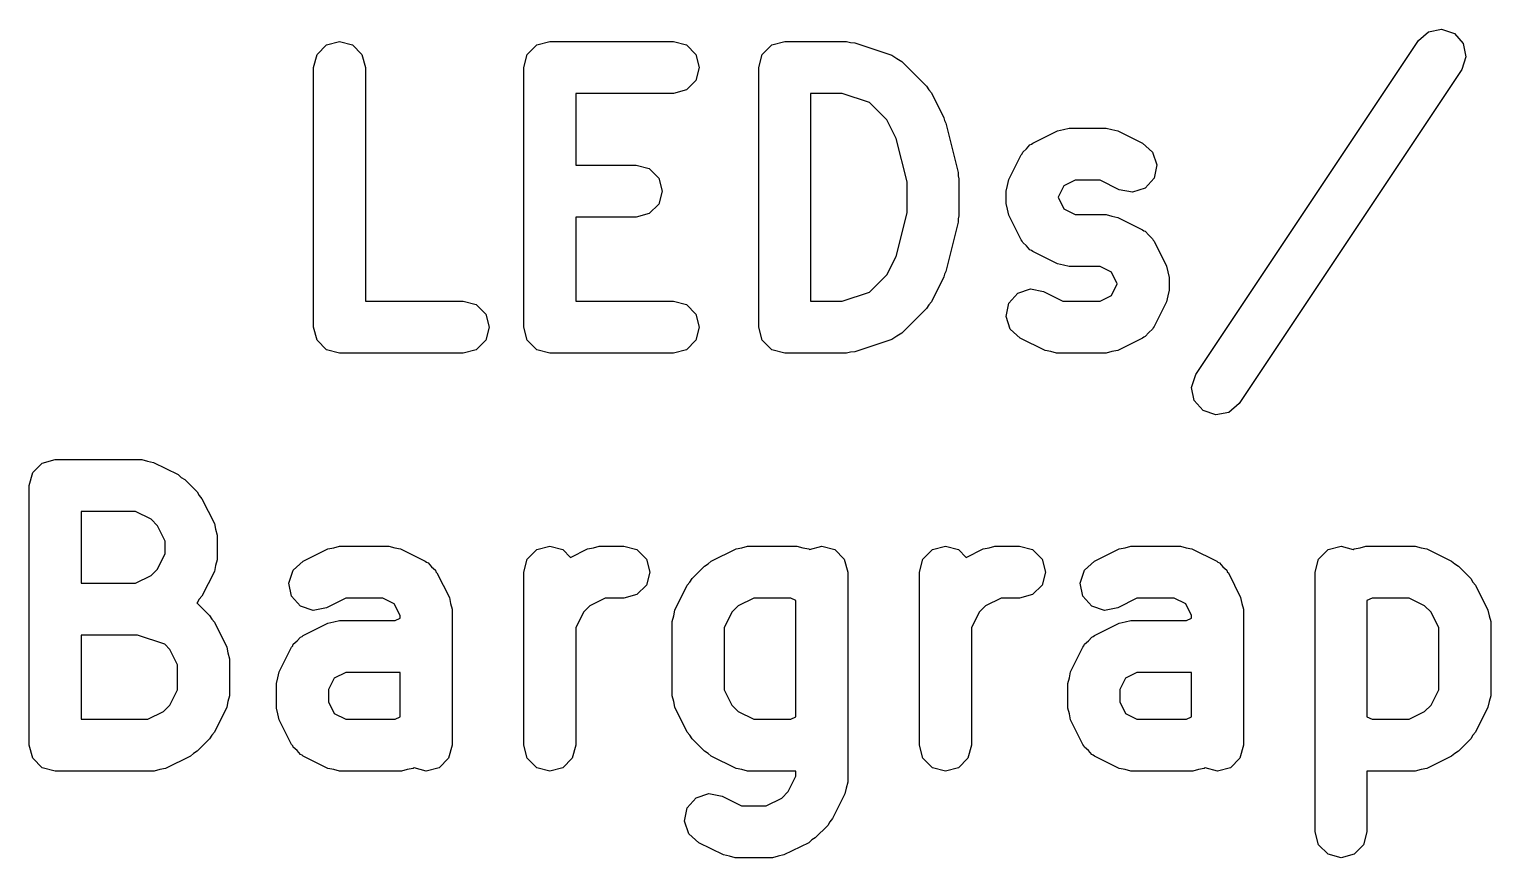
# Model space of a CAD drawing. Extents: x 10 to 287, y -200 to -10.
# Drawn here: x 158.2 to 166.64, y -113.94 to -109.15 of the extents above; entities that cross this region are included whole.
import ezdxf

# ---------------------------------------------------------------- set-up
doc = ezdxf.new("R2010")
doc.units = 0
doc.layers.add('BLACK', color=7, linetype='CONTINUOUS')

msp = doc.modelspace()

# ---------------------------------------------------------------- linework, layer by layer
at = {"layer": 'BLACK', "linetype": 'CONTINUOUS'}
for p, q in [((166.221, -109.216), (166.279, -109.165)), ((166.279, -109.165), (166.355, -109.15)), ((166.355, -109.15), (166.429, -109.175)), ((159.859, -109.296), (159.914, -109.241)), ((159.914, -109.241), (159.989, -109.221)), ((159.989, -109.221), (160.064, -109.241)), ((160.064, -109.241), (160.118, -109.296)), ((161.073, -109.296), (161.128, -109.241)), ((161.128, -109.241), (161.203, -109.221)), ((161.203, -109.221), (161.917, -109.221)), ((161.917, -109.221), (161.992, -109.241)), ((161.992, -109.241), (162.047, -109.296)), ((162.43, -109.296), (162.485, -109.241)), ((162.485, -109.241), (162.56, -109.221)), ((162.56, -109.221), (162.917, -109.221)), ((162.917, -109.221), (162.94, -109.227)), ((162.94, -109.227), (162.965, -109.229)), ((162.965, -109.229), (163.179, -109.3)), ((164.935, -111.145), (166.221, -109.216)), ((166.429, -109.175), (166.48, -109.233)), ((166.48, -109.233), (166.495, -109.309)), ((159.839, -109.371), (159.859, -109.296)), ((160.118, -109.296), (160.139, -109.371)), ((161.053, -109.371), (161.073, -109.296)), ((162.047, -109.296), (162.067, -109.371)), ((162.41, -109.371), (162.43, -109.296)), ((163.179, -109.3), (163.208, -109.319)), ((163.208, -109.319), (163.237, -109.336)), ((163.237, -109.336), (163.38, -109.479)), ((166.495, -109.309), (166.471, -109.383)), ((159.839, -110.871), (159.839, -109.371)), ((160.139, -109.371), (160.139, -110.721)), ((161.053, -110.871), (161.053, -109.371)), ((162.067, -109.371), (162.047, -109.446)), ((162.41, -110.871), (162.41, -109.371)), ((166.471, -109.383), (165.185, -111.311)), ((161.992, -109.501), (161.917, -109.521)), ((162.047, -109.446), (161.992, -109.501)), ((163.38, -109.479), (163.392, -109.5)), ((163.392, -109.5), (163.408, -109.518)), ((161.917, -109.521), (161.353, -109.521)), ((161.353, -109.521), (161.353, -109.935)), ((162.71, -109.521), (162.71, -110.721)), ((162.893, -109.521), (162.71, -109.521)), ((163.05, -109.574), (162.893, -109.521)), ((163.151, -109.674), (163.05, -109.574)), ((163.408, -109.518), (163.48, -109.661)), ((163.204, -109.781), (163.151, -109.674)), ((163.48, -109.661), (163.483, -109.677)), ((163.483, -109.677), (163.491, -109.692)), ((163.491, -109.692), (163.563, -109.978)), ((163.993, -109.808), (164.136, -109.737)), ((164.136, -109.737), (164.17, -109.73)), ((164.17, -109.73), (164.203, -109.721)), ((164.203, -109.721), (164.417, -109.721)), ((164.417, -109.721), (164.45, -109.73)), ((164.45, -109.73), (164.484, -109.737)), ((164.484, -109.737), (164.627, -109.808)), ((163.267, -110.032), (163.204, -109.781)), ((163.935, -109.86), (163.957, -109.84)), ((163.957, -109.84), (163.977, -109.817)), ((163.977, -109.817), (163.986, -109.814)), ((163.986, -109.814), (163.993, -109.808)), ((164.627, -109.808), (164.685, -109.86)), ((163.854, -110.018), (163.926, -109.875)), ((163.926, -109.875), (163.932, -109.869)), ((163.932, -109.869), (163.935, -109.86)), ((164.685, -109.86), (164.71, -109.934)), ((161.353, -109.935), (161.703, -109.935)), ((161.703, -109.935), (161.778, -109.955)), ((161.778, -109.955), (161.833, -110.01)), ((161.833, -110.01), (161.853, -110.085)), ((163.563, -109.978), (163.562, -109.996)), ((163.562, -109.996), (163.567, -110.014)), ((164.694, -110.01), (164.643, -110.068)), ((164.71, -109.934), (164.694, -110.01)), ((161.853, -110.085), (161.833, -110.16)), ((163.267, -110.21), (163.267, -110.032)), ((163.567, -110.014), (163.567, -110.228)), ((163.839, -110.085), (163.847, -110.052)), ((163.839, -110.157), (163.839, -110.085)), ((163.847, -110.052), (163.854, -110.018)), ((164.172, -110.054), (164.139, -110.121)), ((164.238, -110.021), (164.172, -110.054)), ((164.382, -110.021), (164.238, -110.021)), ((164.493, -110.077), (164.382, -110.021)), ((164.569, -110.092), (164.493, -110.077)), ((164.643, -110.068), (164.569, -110.092)), ((161.833, -110.16), (161.778, -110.215)), ((163.847, -110.19), (163.839, -110.157)), ((164.139, -110.121), (164.139, -110.121)), ((164.139, -110.121), (164.172, -110.188)), ((161.703, -110.235), (161.353, -110.235)), ((161.353, -110.235), (161.353, -110.721)), ((161.778, -110.215), (161.703, -110.235)), ((163.204, -110.462), (163.267, -110.21)), ((163.563, -110.265), (163.491, -110.55)), ((163.567, -110.228), (163.562, -110.246)), ((163.562, -110.246), (163.563, -110.265)), ((163.854, -110.224), (163.847, -110.19)), ((163.926, -110.367), (163.854, -110.224)), ((164.172, -110.188), (164.238, -110.221)), ((164.238, -110.221), (164.417, -110.221)), ((164.417, -110.221), (164.45, -110.23)), ((164.45, -110.23), (164.484, -110.237)), ((164.484, -110.237), (164.627, -110.308)), ((164.627, -110.308), (164.634, -110.314)), ((164.634, -110.314), (164.643, -110.317)), ((164.643, -110.317), (164.663, -110.34)), ((164.663, -110.34), (164.685, -110.36)), ((163.932, -110.374), (163.926, -110.367)), ((163.935, -110.382), (163.932, -110.374)), ((163.957, -110.402), (163.935, -110.382)), ((163.977, -110.425), (163.957, -110.402)), ((163.986, -110.428), (163.977, -110.425)), ((163.993, -110.434), (163.986, -110.428)), ((164.136, -110.505), (163.993, -110.434)), ((164.685, -110.36), (164.688, -110.369)), ((164.688, -110.369), (164.694, -110.375)), ((164.694, -110.375), (164.766, -110.518)), ((163.151, -110.568), (163.204, -110.462)), ((164.17, -110.512), (164.136, -110.505)), ((164.203, -110.521), (164.17, -110.512)), ((164.766, -110.518), (164.773, -110.552)), ((163.05, -110.669), (163.151, -110.568)), ((163.48, -110.581), (163.408, -110.724)), ((163.483, -110.565), (163.48, -110.581)), ((163.491, -110.55), (163.483, -110.565)), ((164.382, -110.521), (164.203, -110.521)), ((164.448, -110.554), (164.382, -110.521)), ((164.481, -110.621), (164.448, -110.554)), ((164.773, -110.552), (164.781, -110.585)), ((164.781, -110.585), (164.781, -110.657)), ((162.893, -110.721), (163.05, -110.669)), ((163.854, -110.733), (163.906, -110.674)), ((163.906, -110.674), (163.98, -110.65)), ((163.98, -110.65), (164.056, -110.665)), ((164.056, -110.665), (164.167, -110.721)), ((164.448, -110.688), (164.481, -110.621)), ((164.481, -110.621), (164.481, -110.621)), ((164.781, -110.657), (164.773, -110.69)), ((160.139, -110.721), (160.703, -110.721)), ((160.703, -110.721), (160.778, -110.741)), ((160.778, -110.741), (160.833, -110.796)), ((161.353, -110.721), (161.917, -110.721)), ((161.917, -110.721), (161.992, -110.741)), ((161.992, -110.741), (162.047, -110.796)), ((162.71, -110.721), (162.893, -110.721)), ((163.38, -110.763), (163.237, -110.906)), ((163.392, -110.742), (163.38, -110.763)), ((163.408, -110.724), (163.392, -110.742)), ((163.839, -110.809), (163.854, -110.733)), ((164.167, -110.721), (164.382, -110.721)), ((164.382, -110.721), (164.448, -110.688)), ((164.766, -110.724), (164.694, -110.867)), ((164.773, -110.69), (164.766, -110.724)), ((160.833, -110.796), (160.853, -110.871)), ((162.047, -110.796), (162.067, -110.871)), ((163.863, -110.882), (163.839, -110.809)), ((159.859, -110.946), (159.839, -110.871)), ((160.853, -110.871), (160.833, -110.946)), ((161.073, -110.946), (161.053, -110.871)), ((162.067, -110.871), (162.047, -110.946)), ((162.43, -110.946), (162.41, -110.871)), ((163.208, -110.923), (163.179, -110.942)), ((163.237, -110.906), (163.208, -110.923)), ((163.921, -110.934), (163.863, -110.882)), ((164.064, -111.005), (163.921, -110.934)), ((164.627, -110.934), (164.484, -111.005)), ((164.634, -110.928), (164.627, -110.934)), ((164.643, -110.925), (164.634, -110.928)), ((164.663, -110.902), (164.643, -110.925)), ((164.685, -110.882), (164.663, -110.902)), ((164.688, -110.874), (164.685, -110.882)), ((164.694, -110.867), (164.688, -110.874)), ((159.914, -111.001), (159.859, -110.946)), ((159.989, -111.021), (159.914, -111.001)), ((160.703, -111.021), (159.989, -111.021)), ((160.778, -111.001), (160.703, -111.021)), ((160.833, -110.946), (160.778, -111.001)), ((161.128, -111.001), (161.073, -110.946)), ((161.203, -111.021), (161.128, -111.001)), ((161.917, -111.021), (161.203, -111.021)), ((161.992, -111.001), (161.917, -111.021)), ((162.047, -110.946), (161.992, -111.001)), ((162.485, -111.001), (162.43, -110.946)), ((162.56, -111.021), (162.485, -111.001)), ((162.917, -111.021), (162.56, -111.021)), ((162.94, -111.015), (162.917, -111.021)), ((162.965, -111.013), (162.94, -111.015)), ((163.179, -110.942), (162.965, -111.013)), ((164.098, -111.012), (164.064, -111.005)), ((164.131, -111.021), (164.098, -111.012)), ((164.417, -111.021), (164.131, -111.021)), ((164.45, -111.012), (164.417, -111.021)), ((164.484, -111.005), (164.45, -111.012)), ((164.91, -111.219), (164.935, -111.145)), ((164.926, -111.295), (164.91, -111.219)), ((164.977, -111.353), (164.926, -111.295)), ((165.05, -111.378), (164.977, -111.353)), ((165.126, -111.363), (165.05, -111.378)), ((165.185, -111.311), (165.126, -111.363)), ((158.216, -111.711), (158.271, -111.656)), ((158.271, -111.656), (158.346, -111.636)), ((158.346, -111.636), (158.846, -111.636)), ((158.846, -111.636), (158.879, -111.645)), ((158.879, -111.645), (158.913, -111.652)), ((158.913, -111.652), (159.056, -111.723)), ((158.196, -111.786), (158.216, -111.711)), ((159.056, -111.723), (159.074, -111.739)), ((159.074, -111.739), (159.095, -111.751)), ((159.095, -111.751), (159.166, -111.823)), ((158.196, -113.286), (158.196, -111.786)), ((159.166, -111.823), (159.178, -111.844)), ((159.178, -111.844), (159.194, -111.862)), ((159.194, -111.862), (159.266, -112.005)), ((158.496, -111.936), (158.496, -112.35)), ((158.81, -111.936), (158.496, -111.936)), ((158.9, -111.981), (158.81, -111.936)), ((158.937, -112.018), (158.9, -111.981)), ((158.981, -112.107), (158.937, -112.018)), ((159.266, -112.005), (159.273, -112.038)), ((159.273, -112.038), (159.281, -112.072)), ((158.981, -112.179), (158.981, -112.107)), ((159.281, -112.072), (159.281, -112.215)), ((158.937, -112.269), (158.981, -112.179)), ((159.779, -112.223), (159.921, -112.152)), ((159.921, -112.152), (159.955, -112.145)), ((159.955, -112.145), (159.989, -112.136)), ((159.989, -112.136), (160.274, -112.136)), ((160.274, -112.136), (160.308, -112.145)), ((160.308, -112.145), (160.341, -112.152)), ((160.341, -112.152), (160.484, -112.223)), ((161.073, -112.211), (161.128, -112.156)), ((161.128, -112.156), (161.203, -112.136)), ((161.203, -112.136), (161.278, -112.156)), ((161.278, -112.156), (161.323, -112.201)), ((161.323, -112.201), (161.421, -112.152)), ((161.421, -112.152), (161.455, -112.145)), ((161.455, -112.145), (161.489, -112.136)), ((161.489, -112.136), (161.631, -112.136)), ((161.631, -112.136), (161.706, -112.156)), ((161.706, -112.156), (161.761, -112.211)), ((162.136, -112.223), (162.279, -112.152)), ((162.279, -112.152), (162.312, -112.145)), ((162.312, -112.145), (162.346, -112.136)), ((162.346, -112.136), (162.631, -112.136)), ((162.631, -112.136), (162.665, -112.145)), ((162.665, -112.145), (162.699, -112.152)), ((162.699, -112.152), (162.704, -112.155)), ((162.704, -112.155), (162.774, -112.136)), ((162.774, -112.136), (162.849, -112.156)), ((162.849, -112.156), (162.904, -112.211)), ((163.359, -112.211), (163.414, -112.156)), ((163.414, -112.156), (163.489, -112.136)), ((163.489, -112.136), (163.564, -112.156)), ((163.564, -112.156), (163.609, -112.201)), ((163.609, -112.201), (163.707, -112.152)), ((163.707, -112.152), (163.741, -112.145)), ((163.741, -112.145), (163.774, -112.136)), ((163.774, -112.136), (163.917, -112.136)), ((163.917, -112.136), (163.992, -112.156)), ((163.992, -112.156), (164.047, -112.211)), ((164.35, -112.223), (164.493, -112.152)), ((164.493, -112.152), (164.527, -112.145)), ((164.527, -112.145), (164.56, -112.136)), ((164.56, -112.136), (164.846, -112.136)), ((164.846, -112.136), (164.879, -112.145)), ((164.879, -112.145), (164.913, -112.152)), ((164.913, -112.152), (165.056, -112.223)), ((165.644, -112.211), (165.699, -112.156)), ((165.699, -112.156), (165.774, -112.136)), ((165.774, -112.136), (165.844, -112.155)), ((165.844, -112.155), (165.85, -112.152)), ((165.85, -112.152), (165.884, -112.145)), ((165.884, -112.145), (165.917, -112.136)), ((165.917, -112.136), (166.203, -112.136)), ((166.203, -112.136), (166.236, -112.145)), ((166.236, -112.145), (166.27, -112.152)), ((166.27, -112.152), (166.413, -112.223)), ((158.9, -112.306), (158.937, -112.269)), ((159.266, -112.282), (159.194, -112.425)), ((159.273, -112.248), (159.266, -112.282)), ((159.281, -112.215), (159.273, -112.248)), ((159.696, -112.349), (159.721, -112.275)), ((159.721, -112.275), (159.779, -112.223)), ((160.484, -112.223), (160.491, -112.229)), ((160.491, -112.229), (160.5, -112.232)), ((160.5, -112.232), (160.52, -112.255)), ((160.52, -112.255), (160.542, -112.275)), ((160.542, -112.275), (160.545, -112.284)), ((160.545, -112.284), (160.551, -112.29)), ((160.551, -112.29), (160.623, -112.433)), ((161.053, -112.286), (161.073, -112.211)), ((161.053, -113.286), (161.053, -112.286)), ((161.761, -112.211), (161.781, -112.286)), ((161.781, -112.286), (161.761, -112.361)), ((162.025, -112.323), (162.097, -112.251)), ((162.097, -112.251), (162.118, -112.239)), ((162.118, -112.239), (162.136, -112.223)), ((162.904, -112.211), (162.924, -112.286)), ((162.924, -112.286), (162.924, -113.5)), ((163.339, -112.286), (163.359, -112.211)), ((163.339, -113.286), (163.339, -112.286)), ((164.047, -112.211), (164.067, -112.286)), ((164.067, -112.286), (164.047, -112.361)), ((164.267, -112.349), (164.292, -112.275)), ((164.292, -112.275), (164.35, -112.223)), ((165.056, -112.223), (165.063, -112.229)), ((165.063, -112.229), (165.071, -112.232)), ((165.071, -112.232), (165.091, -112.255)), ((165.091, -112.255), (165.114, -112.275)), ((165.114, -112.275), (165.117, -112.284)), ((165.117, -112.284), (165.123, -112.29)), ((165.123, -112.29), (165.194, -112.433)), ((165.624, -112.286), (165.644, -112.211)), ((165.624, -113.786), (165.624, -112.286)), ((166.413, -112.223), (166.431, -112.239)), ((166.431, -112.239), (166.452, -112.251)), ((166.452, -112.251), (166.523, -112.323)), ((158.496, -112.35), (158.81, -112.35)), ((158.81, -112.35), (158.9, -112.306)), ((159.712, -112.425), (159.696, -112.349)), ((161.761, -112.361), (161.706, -112.416)), ((161.926, -112.505), (161.997, -112.362)), ((161.997, -112.362), (162.013, -112.344)), ((162.013, -112.344), (162.025, -112.323)), ((164.047, -112.361), (163.992, -112.416)), ((164.283, -112.425), (164.267, -112.349)), ((166.523, -112.323), (166.535, -112.344)), ((166.535, -112.344), (166.551, -112.362)), ((166.551, -112.362), (166.623, -112.505)), ((159.178, -112.443), (159.166, -112.464)), ((159.194, -112.425), (159.178, -112.443)), ((159.763, -112.483), (159.712, -112.425)), ((160.024, -112.436), (159.913, -112.492)), ((160.239, -112.436), (160.024, -112.436)), ((160.305, -112.469), (160.239, -112.436)), ((160.623, -112.433), (160.63, -112.467)), ((161.524, -112.436), (161.435, -112.481)), ((161.631, -112.436), (161.524, -112.436)), ((161.706, -112.416), (161.631, -112.436)), ((162.381, -112.436), (162.292, -112.481)), ((162.596, -112.436), (162.381, -112.436)), ((162.624, -112.45), (162.596, -112.436)), ((162.624, -113.122), (162.624, -112.45)), ((163.81, -112.436), (163.72, -112.481)), ((163.917, -112.436), (163.81, -112.436)), ((163.992, -112.416), (163.917, -112.436)), ((164.334, -112.483), (164.283, -112.425)), ((164.595, -112.436), (164.484, -112.492)), ((164.81, -112.436), (164.595, -112.436)), ((164.877, -112.469), (164.81, -112.436)), ((165.194, -112.433), (165.201, -112.467)), ((165.953, -112.436), (165.924, -112.45)), ((165.924, -112.45), (165.924, -113.122)), ((166.167, -112.436), (165.953, -112.436)), ((166.257, -112.481), (166.167, -112.436)), ((159.166, -112.464), (159.165, -112.465)), ((159.165, -112.465), (159.166, -112.466)), ((159.166, -112.466), (159.237, -112.537)), ((159.237, -112.537), (159.25, -112.558)), ((159.837, -112.507), (159.763, -112.483)), ((159.913, -112.492), (159.837, -112.507)), ((160.339, -112.536), (160.305, -112.469)), ((160.339, -112.551), (160.339, -112.536)), ((160.63, -112.467), (160.639, -112.5)), ((160.639, -112.5), (160.639, -113.286)), ((161.398, -112.518), (161.353, -112.607)), ((161.435, -112.481), (161.398, -112.518)), ((161.91, -112.572), (161.919, -112.538)), ((161.919, -112.538), (161.926, -112.505)), ((162.255, -112.518), (162.21, -112.607)), ((162.292, -112.481), (162.255, -112.518)), ((163.683, -112.518), (163.639, -112.607)), ((163.72, -112.481), (163.683, -112.518)), ((164.408, -112.507), (164.334, -112.483)), ((164.484, -112.492), (164.408, -112.507)), ((164.91, -112.536), (164.877, -112.469)), ((164.91, -112.551), (164.91, -112.536)), ((165.201, -112.467), (165.21, -112.5)), ((165.21, -112.5), (165.21, -113.286)), ((166.294, -112.518), (166.257, -112.481)), ((166.339, -112.607), (166.294, -112.518)), ((166.623, -112.505), (166.63, -112.538)), ((166.63, -112.538), (166.639, -112.572)), ((159.25, -112.558), (159.266, -112.576)), ((159.266, -112.576), (159.337, -112.719)), ((159.779, -112.652), (159.921, -112.58)), ((159.921, -112.58), (159.955, -112.574)), ((159.955, -112.574), (159.989, -112.565)), ((159.989, -112.565), (160.31, -112.565)), ((160.31, -112.565), (160.339, -112.551)), ((161.353, -112.607), (161.353, -113.286)), ((161.91, -113), (161.91, -112.572)), ((162.21, -112.607), (162.21, -112.965)), ((163.639, -112.607), (163.639, -113.286)), ((164.35, -112.652), (164.493, -112.58)), ((164.493, -112.58), (164.527, -112.574)), ((164.527, -112.574), (164.56, -112.565)), ((164.56, -112.565), (164.882, -112.565)), ((164.882, -112.565), (164.91, -112.551)), ((166.339, -112.965), (166.339, -112.607)), ((166.639, -112.572), (166.639, -113)), ((158.496, -112.65), (158.496, -113.136)), ((158.821, -112.65), (158.496, -112.65)), ((158.979, -112.703), (158.821, -112.65)), ((159.008, -112.732), (158.979, -112.703)), ((159.712, -112.719), (159.718, -112.712)), ((159.718, -112.712), (159.721, -112.703)), ((159.721, -112.703), (159.743, -112.683)), ((159.743, -112.683), (159.763, -112.661)), ((159.763, -112.661), (159.772, -112.658)), ((159.772, -112.658), (159.779, -112.652)), ((164.283, -112.719), (164.289, -112.712)), ((164.289, -112.712), (164.292, -112.703)), ((164.292, -112.703), (164.315, -112.683)), ((164.315, -112.683), (164.334, -112.661)), ((164.334, -112.661), (164.343, -112.658)), ((164.343, -112.658), (164.35, -112.652)), ((159.053, -112.821), (159.008, -112.732)), ((159.337, -112.719), (159.344, -112.753)), ((159.344, -112.753), (159.353, -112.786)), ((159.353, -112.786), (159.353, -113)), ((159.64, -112.862), (159.712, -112.719)), ((164.212, -112.862), (164.283, -112.719)), ((159.053, -112.965), (159.053, -112.821)), ((159.633, -112.896), (159.64, -112.862)), ((160.024, -112.865), (159.958, -112.898)), ((160.339, -112.865), (160.024, -112.865)), ((160.339, -113.122), (160.339, -112.865)), ((164.205, -112.896), (164.212, -112.862)), ((164.595, -112.865), (164.529, -112.898)), ((164.91, -112.865), (164.595, -112.865)), ((164.91, -113.122), (164.91, -112.865)), ((159.008, -113.054), (159.053, -112.965)), ((159.624, -112.929), (159.633, -112.896)), ((159.624, -113.072), (159.624, -112.929)), ((159.958, -112.898), (159.924, -112.964)), ((159.924, -112.964), (159.924, -113.036)), ((162.21, -112.965), (162.255, -113.054)), ((164.196, -112.929), (164.205, -112.896)), ((164.196, -113.072), (164.196, -112.929)), ((164.529, -112.898), (164.496, -112.964)), ((164.496, -112.964), (164.496, -113.036)), ((166.294, -113.054), (166.339, -112.965)), ((159.344, -113.034), (159.337, -113.067)), ((159.353, -113), (159.344, -113.034)), ((159.924, -113.036), (159.958, -113.103)), ((161.919, -113.034), (161.91, -113)), ((161.926, -113.067), (161.919, -113.034)), ((164.496, -113.036), (164.529, -113.103)), ((166.63, -113.034), (166.623, -113.067)), ((166.639, -113), (166.63, -113.034)), ((158.496, -113.136), (158.882, -113.136)), ((158.882, -113.136), (158.971, -113.091)), ((158.971, -113.091), (159.008, -113.054)), ((159.337, -113.067), (159.266, -113.21)), ((159.633, -113.105), (159.624, -113.072)), ((159.64, -113.139), (159.633, -113.105)), ((159.958, -113.103), (160.024, -113.136)), ((160.024, -113.136), (160.31, -113.136)), ((160.31, -113.136), (160.339, -113.122)), ((161.997, -113.21), (161.926, -113.067)), ((162.255, -113.054), (162.292, -113.091)), ((162.292, -113.091), (162.381, -113.136)), ((162.381, -113.136), (162.596, -113.136)), ((162.596, -113.136), (162.624, -113.122)), ((164.205, -113.105), (164.196, -113.072)), ((164.212, -113.139), (164.205, -113.105)), ((164.529, -113.103), (164.595, -113.136)), ((164.595, -113.136), (164.882, -113.136)), ((164.882, -113.136), (164.91, -113.122)), ((165.924, -113.122), (165.953, -113.136)), ((165.953, -113.136), (166.167, -113.136)), ((166.167, -113.136), (166.257, -113.091)), ((166.257, -113.091), (166.294, -113.054)), ((166.623, -113.067), (166.551, -113.21)), ((159.266, -113.21), (159.25, -113.228)), ((159.712, -113.282), (159.64, -113.139)), ((162.013, -113.228), (161.997, -113.21)), ((164.283, -113.282), (164.212, -113.139)), ((166.551, -113.21), (166.535, -113.228)), ((158.216, -113.361), (158.196, -113.286)), ((159.237, -113.249), (159.166, -113.321)), ((159.25, -113.228), (159.237, -113.249)), ((159.718, -113.289), (159.712, -113.282)), ((159.721, -113.297), (159.718, -113.289)), ((159.743, -113.317), (159.721, -113.297)), ((160.639, -113.286), (160.618, -113.361)), ((161.073, -113.361), (161.053, -113.286)), ((161.353, -113.286), (161.333, -113.361)), ((162.025, -113.249), (162.013, -113.228)), ((162.097, -113.321), (162.025, -113.249)), ((163.359, -113.361), (163.339, -113.286)), ((163.639, -113.286), (163.618, -113.361)), ((164.289, -113.289), (164.283, -113.282)), ((164.292, -113.297), (164.289, -113.289)), ((164.315, -113.317), (164.292, -113.297)), ((165.21, -113.286), (165.19, -113.361)), ((166.523, -113.249), (166.452, -113.321)), ((166.535, -113.228), (166.523, -113.249)), ((158.271, -113.416), (158.216, -113.361)), ((159.127, -113.349), (158.984, -113.42)), ((159.145, -113.333), (159.127, -113.349)), ((159.166, -113.321), (159.145, -113.333)), ((159.763, -113.34), (159.743, -113.317)), ((159.772, -113.343), (159.763, -113.34)), ((159.779, -113.349), (159.772, -113.343)), ((159.921, -113.42), (159.779, -113.349)), ((160.618, -113.361), (160.564, -113.416)), ((161.128, -113.416), (161.073, -113.361)), ((161.333, -113.361), (161.278, -113.416)), ((162.118, -113.333), (162.097, -113.321)), ((162.136, -113.349), (162.118, -113.333)), ((162.279, -113.42), (162.136, -113.349)), ((163.414, -113.416), (163.359, -113.361)), ((163.618, -113.361), (163.564, -113.416)), ((164.334, -113.34), (164.315, -113.317)), ((164.343, -113.343), (164.334, -113.34)), ((164.35, -113.349), (164.343, -113.343)), ((164.493, -113.42), (164.35, -113.349)), ((165.19, -113.361), (165.135, -113.416)), ((166.413, -113.349), (166.27, -113.42)), ((166.431, -113.333), (166.413, -113.349)), ((166.452, -113.321), (166.431, -113.333)), ((158.346, -113.436), (158.271, -113.416)), ((158.917, -113.436), (158.346, -113.436)), ((158.95, -113.427), (158.917, -113.436)), ((158.984, -113.42), (158.95, -113.427)), ((159.955, -113.427), (159.921, -113.42)), ((159.989, -113.436), (159.955, -113.427)), ((160.346, -113.436), (159.989, -113.436)), ((160.379, -113.427), (160.346, -113.436)), ((160.413, -113.42), (160.379, -113.427)), ((160.419, -113.417), (160.413, -113.42)), ((160.489, -113.436), (160.419, -113.417)), ((160.564, -113.416), (160.489, -113.436)), ((161.203, -113.436), (161.128, -113.416)), ((161.278, -113.416), (161.203, -113.436)), ((162.312, -113.427), (162.279, -113.42)), ((162.346, -113.436), (162.312, -113.427)), ((162.624, -113.436), (162.346, -113.436)), ((162.58, -113.554), (162.624, -113.465)), ((162.624, -113.465), (162.624, -113.436)), ((163.489, -113.436), (163.414, -113.416)), ((163.564, -113.416), (163.489, -113.436)), ((164.527, -113.427), (164.493, -113.42)), ((164.56, -113.436), (164.527, -113.427)), ((164.917, -113.436), (164.56, -113.436)), ((164.95, -113.427), (164.917, -113.436)), ((164.984, -113.42), (164.95, -113.427)), ((164.99, -113.417), (164.984, -113.42)), ((165.06, -113.436), (164.99, -113.417)), ((165.135, -113.416), (165.06, -113.436)), ((166.203, -113.436), (165.924, -113.436)), ((165.924, -113.436), (165.924, -113.786)), ((166.236, -113.427), (166.203, -113.436)), ((166.27, -113.42), (166.236, -113.427)), ((162.543, -113.591), (162.58, -113.554)), ((162.915, -113.534), (162.908, -113.567)), ((162.924, -113.5), (162.915, -113.534)), ((161.997, -113.648), (162.049, -113.589)), ((162.049, -113.589), (162.122, -113.565)), ((162.122, -113.565), (162.199, -113.58)), ((162.199, -113.58), (162.31, -113.636)), ((162.31, -113.636), (162.453, -113.636)), ((162.453, -113.636), (162.543, -113.591)), ((162.908, -113.567), (162.837, -113.71)), ((161.982, -113.724), (161.997, -113.648)), ((162.006, -113.797), (161.982, -113.724)), ((162.837, -113.71), (162.821, -113.728)), ((162.064, -113.849), (162.006, -113.797)), ((162.809, -113.749), (162.737, -113.821)), ((162.821, -113.728), (162.809, -113.749)), ((165.644, -113.861), (165.624, -113.786)), ((165.924, -113.786), (165.904, -113.861)), ((162.207, -113.92), (162.064, -113.849)), ((162.699, -113.849), (162.556, -113.92)), ((162.717, -113.833), (162.699, -113.849)), ((162.737, -113.821), (162.717, -113.833)), ((165.699, -113.916), (165.644, -113.861)), ((165.904, -113.861), (165.849, -113.916)), ((162.241, -113.927), (162.207, -113.92)), ((162.274, -113.936), (162.241, -113.927)), ((162.489, -113.936), (162.274, -113.936)), ((162.522, -113.927), (162.489, -113.936)), ((162.556, -113.92), (162.522, -113.927)), ((165.774, -113.936), (165.699, -113.916)), ((165.849, -113.916), (165.774, -113.936))]:
    msp.add_line(p, q, dxfattribs=at)

doc.saveas('drawing.dxf')
